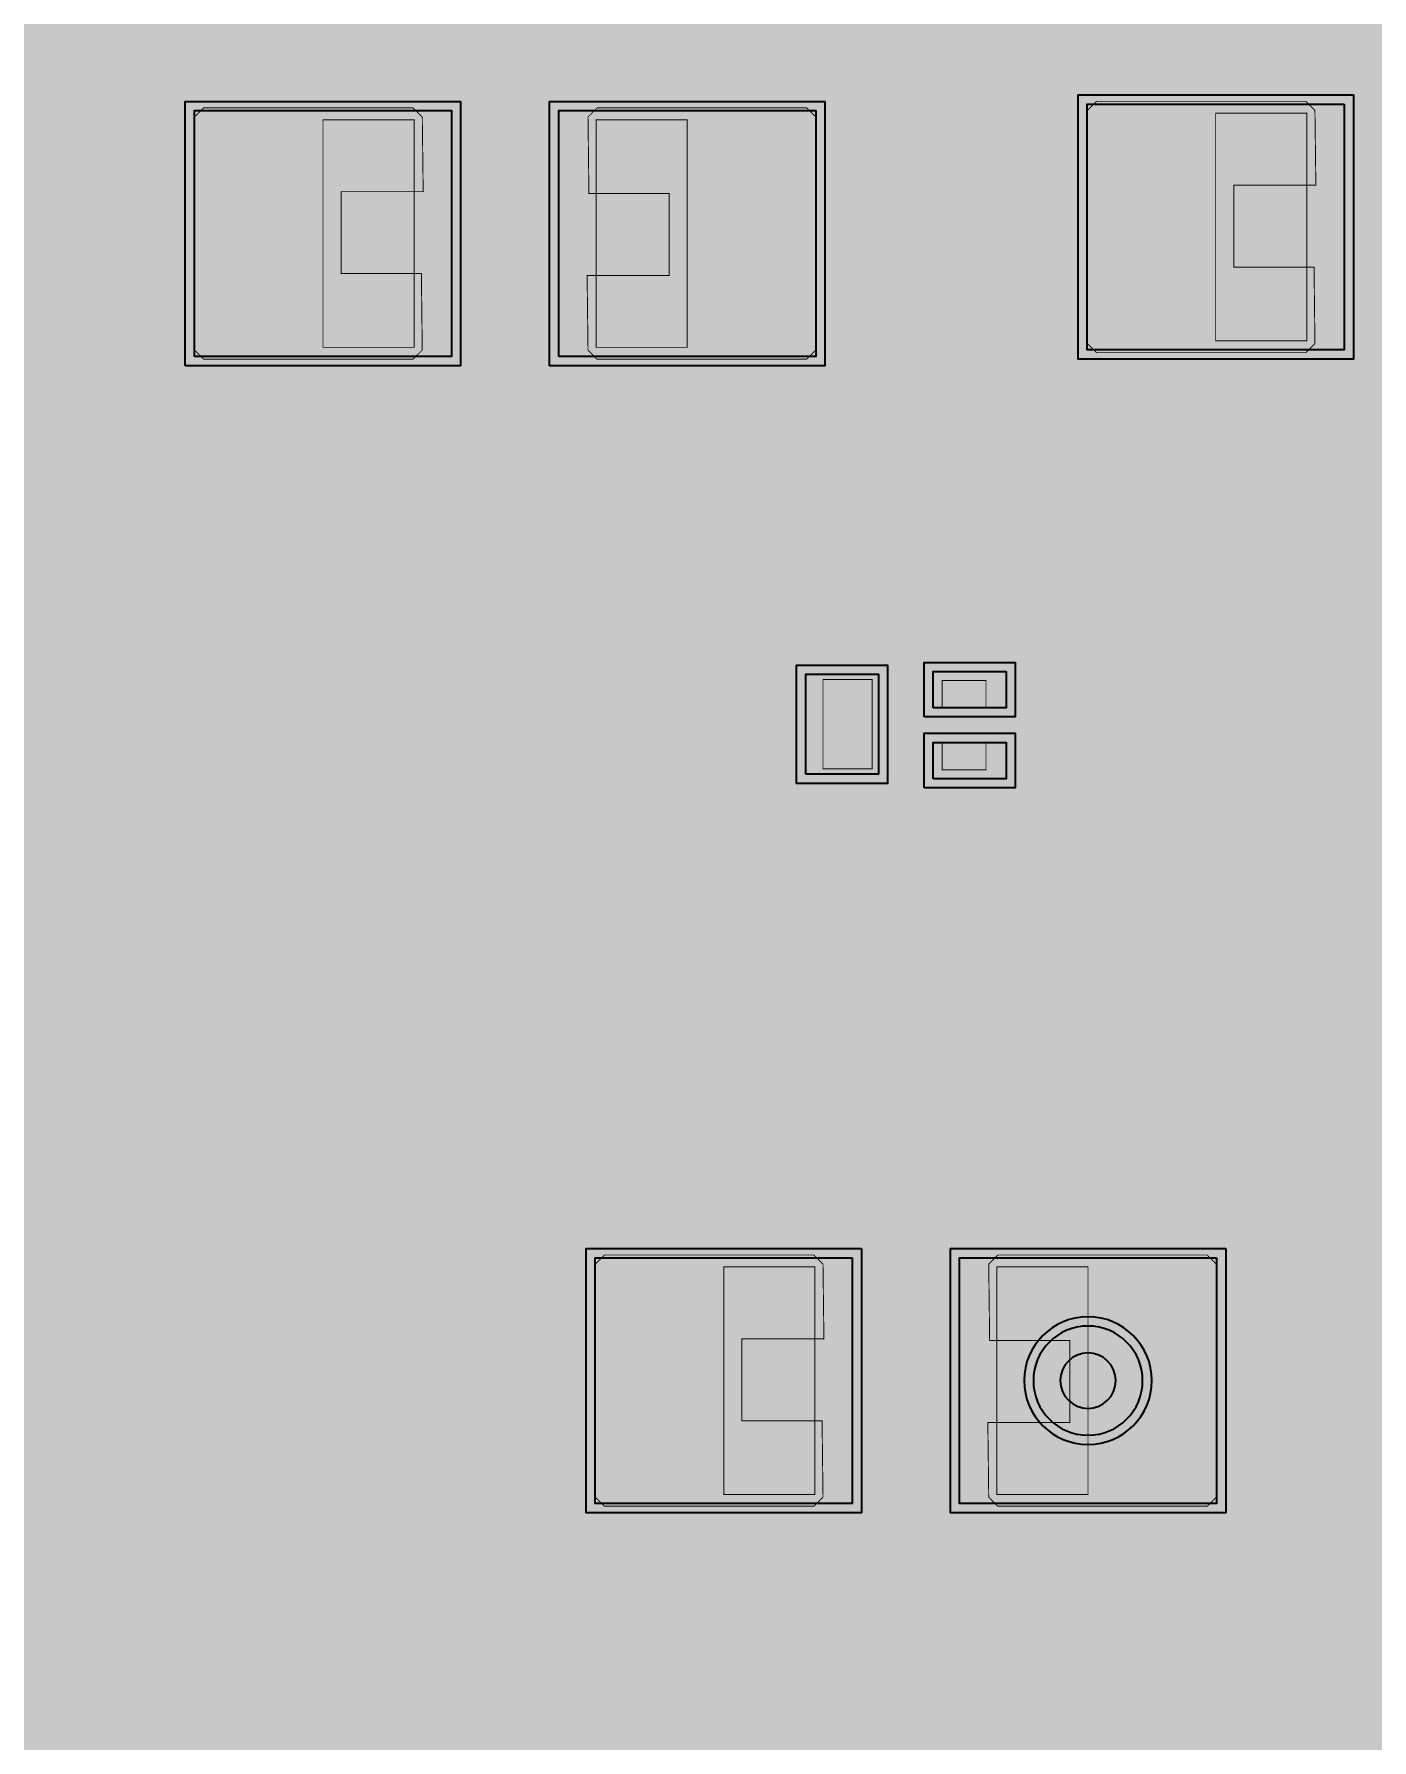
# Model space of a CAD drawing. Header units: millimetres. Extents: x -14.5 to 40, y -68.1 to 8.1.
# Drawn here: x 8.01 to 15.36, y -50.97 to -41.61 of the extents above; entities that cross this region are included whole.
import ezdxf

# ---------------------------------------------------------------- set-up
doc = ezdxf.new("R2010")
doc.units = ezdxf.units.MM
doc.header["$MEASUREMENT"] = 0
for name, color, linetype, true_color in [('Bottom-Layer', 7, 'Continuous', 0x0000ff), ('Bottom-Paste-Mask-Layer', 7, 'Continuous', 0x800000), ('Bottom-Solder-Mask-Layer', 7, 'Continuous', 0xaa00ff), ('Component-Marking-Layer', 7, 'Continuous', 0x66ffcc), ('Component-Shape-Layer', 7, 'Continuous', 0x00cccc), ('Document-Layer', 7, 'Continuous', 0xffffff), ('Hole-Layer', 7, 'Continuous', 0x222222), ('Multi-Layer', 7, 'Continuous', 0xc0c0c0), ('Pin-Soldering-Layer', 7, 'Continuous', 0xcc9999), ('Top-Layer', 7, 'Continuous', 0xff0000), ('Top-Paste-Mask-Layer', 7, 'Continuous', 0x808080), ('Top-Silkscreen-Layer', 7, 'Continuous', 0xffff00), ('Top-Solder-Mask-Layer', 7, 'Continuous', 0x800080)]:
    doc.layers.add(name, color=color, linetype=linetype, true_color=true_color)

msp = doc.modelspace()

# ---------------------------------------------------------------- hatches: boundary and pattern name
at = {"layer": 'Bottom-Layer'}
for points in [[(0.7805, -0.4554), (20.5211, -0.4554), (20.2784, -0.6748), (20.1814, -0.9872), (20.2571, -1.3054), (20.4845, -1.5406), (20.8001, -1.6271), (21.1156, -1.5406), (21.343, -1.3054), (21.4187, -0.9872), (21.3217, -0.6748), (21.079, -0.4554), (39.1196, -0.4554), (39.3816, -0.6185), (39.5447, -0.8805), (39.5447, -6.2513), (38.7464, -5.4529), (38.6973, -5.4109), (38.6423, -5.3769), (38.9458, -5.0873), (39.1275, -4.7092), (39.1641, -4.2913), (39.0508, -3.8874), (38.8022, -3.5495), (38.4503, -3.3211), (38.0405, -3.2317), (37.6254, -3.2926), (37.2586, -3.4962), (36.9873, -3.8161), (36.8464, -4.2112), (36.854, -4.6306), (37.0092, -5.0204), (37.292, -5.3302), (34.9527, -5.3302), (35.2942, -5.0531), (35.5092, -4.6694), (35.5672, -4.2335), (35.4601, -3.8069), (35.2029, -3.4502), (34.832, -3.2137), (34.4001, -3.131), (33.9681, -3.2137), (33.5973, -3.4502), (33.3401, -3.8069), (33.2329, -4.2335), (33.2909, -4.6694), (33.5059, -5.0531), (33.8475, -5.3302), (33.7125, -5.3302), (33.435, -5.1532), (33.106, -5.1421), (32.8171, -5.2998), (32.6487, -5.5825), (32.6475, -5.9117), (32.814, -6.1956), (33.1017, -6.3554), (33.4307, -6.3466), (33.2691, -6.7042), (33.2349, -7.0952), (33.3321, -7.4754), (31.3336, -9.4739), (25.6112, -9.4739), (25.455, -9.1728), (25.1643, -8.998), (24.8252, -9.001), (24.5377, -9.181), (22.1737, -9.181), (14.6234, -1.6307), (14.5668, -1.3388), (14.3816, -1.1062), (14.1098, -0.9857), (13.8131, -1.0047), (13.5588, -1.1588), (13.4047, -1.413), (13.3858, -1.7097), (13.5063, -1.9816), (13.7389, -2.1668), (14.0308, -2.2233), (18.8648, -7.0573), (18.5727, -7.1098), (18.3385, -7.2921), (18.2162, -7.5625), (18.2338, -7.8588), (18.3872, -8.1128), (18.6412, -8.2662), (18.9375, -8.2838), (19.2079, -8.1615), (19.3902, -7.9273), (19.4427, -7.6352), (21.6813, -9.8739), (20.1666, -9.8739), (20.1234, -9.8307), (20.0457, -9.4972), (19.8037, -9.2548), (19.4703, -9.1767), (19.1459, -9.2862), (18.9281, -9.5505), (18.8826, -9.8899), (15.1963, -6.2037), (15.0604, -6.1129), (14.9, -6.081), (14.3625, -6.081), (14.1161, -5.9146), (13.8206, -5.881), (13.5432, -5.988), (13.3468, -6.2113), (13.276, -6.5), (13.3468, -6.7888), (13.5432, -7.012), (13.8206, -7.119), (14.1161, -7.0855), (14.3625, -6.9191), (14.7265, -6.9191), (16.8748, -9.0674), (16.6484, -9.3081), (16.5767, -9.6307), (15.0264, -11.181), (11.4624, -11.181), (11.1858, -11.0043), (10.8578, -10.9924), (10.5691, -11.1487), (10.5691, -7.1562), (10.6223, -6.853), (10.5241, -6.5612), (10.2984, -6.3519), (10, -6.276), (9.7017, -6.3519), (9.476, -6.5612), (9.3778, -6.853), (9.431, -7.1562), (9.431, -15.4), (9.4743, -15.6178), (9.5977, -15.8024), (10.1763, -16.381), (8.0624, -16.381), (7.816, -16.2146), (7.5206, -16.1811), (7.2432, -16.2881), (7.0468, -16.5113), (6.976, -16.8), (7.0468, -17.0888), (7.2432, -17.312), (7.5206, -17.419), (7.816, -17.3855), (8.0624, -17.2191), (10.0058, -17.2191), (9.8784, -17.5455), (9.947, -17.8891), (10.19, -18.1416), (10.5307, -18.2233), (11.4037, -19.0964), (11.5397, -19.1872), (11.7, -19.2191), (13.5, -19.2191), (13.6604, -19.1872), (13.7963, -19.0964), (19.8693, -13.0233), (20.1126, -12.9868), (20.3228, -12.859), (20.4674, -12.66), (30.681, -22.8736), (30.681, -39.9157), (30.4052, -40.1198), (30.279, -40.4389), (30.3406, -40.7764), (30.5713, -41.0304), (30.9014, -41.1241), (31.2311, -41.029), (31.2311, -57.0876), (31.0647, -57.3339), (31.0312, -57.6294), (31.1381, -57.9068), (31.3614, -58.1032), (31.6501, -58.174), (31.9389, -58.1032), (32.1621, -57.9068), (32.2691, -57.6294), (32.2356, -57.3339), (32.0692, -57.0876), (32.0692, -54.6609), (33.7268, -56.3186), (33.7838, -56.6114), (33.9702, -56.8443), (34.2433, -56.9641), (33.8844, -57.3231), (33.5477, -57.226), (33.2118, -57.3256), (32.9825, -57.5906), (32.9321, -57.9374), (33.0766, -58.2566), (33.3704, -58.4476), (33.7208, -58.4502), (34.0173, -58.2636), (34.1411, -58.223), (34.2464, -58.1463), (36.2464, -56.1463), (36.3372, -56.0104), (36.3691, -55.85), (36.3691, -54.05), (36.3372, -53.8896), (36.2464, -53.7537), (33.6191, -51.1265), (33.6191, -18.7585), (33.6693, -18.7664), (33.7201, -18.7691), (34.8811, -18.7691), (34.8811, -49.0376), (34.7146, -49.284), (34.6811, -49.5794), (34.7881, -49.8568), (35.0113, -50.0533), (35.3001, -50.1241), (35.5889, -50.0533), (35.8121, -49.8568), (35.9191, -49.5794), (35.8856, -49.284), (35.7191, -49.0376), (35.7191, -18.8736), (36.9317, -17.661), (37.0006, -18.0971), (37.2262, -18.4766), (37.5765, -18.7453), (38.0015, -18.8649), (38.4405, -18.8184), (38.831, -18.6124), (38.831, -44.9557), (38.5841, -44.8091), (38.2976, -44.7896), (38.0331, -44.9016), (37.8477, -45.1208), (37.7811, -45.4001), (37.8477, -45.6794), (38.0331, -45.8987), (38.2976, -46.0106), (38.5841, -45.9912), (38.831, -45.8446), (38.831, -49.5757), (38.4807, -49.926), (38.1888, -49.9825), (37.9562, -50.1677), (37.8357, -50.4395), (37.8547, -50.7362), (38.0088, -50.9905), (38.2631, -51.1446), (38.5598, -51.1636), (38.8316, -51.0431), (39.0168, -50.8105), (39.0733, -50.5186), (39.5447, -50.0472), (39.5447, -59.3196), (39.3816, -59.5816), (39.1196, -59.7447), (0.7805, -59.7447), (0.5185, -59.5816), (0.3554, -59.3197), (0.3554, -0.8805), (0.5185, -0.6185)], [(13.181, -49.0001), (13.2639, -49.3096), (13.4905, -49.5362), (13.8, -49.6192), (14.1096, -49.5362), (14.3361, -49.3096), (14.4191, -49.0001), (14.3361, -48.6906), (14.1096, -48.464), (13.8, -48.3811), (13.4905, -48.464), (13.2639, -48.6906)], [(13.5, -49.0001, 1), (14.1, -49.0001, 1)]]:
    msp.add_hatch(color=256, dxfattribs=at).paths.add_polyline_path(points)
at = {"layer": 'Bottom-Paste-Mask-Layer'}
msp.add_hatch(color=256, dxfattribs=at).paths.add_polyline_path([(13.5, -49.0001, 1), (14.1, -49.0001, 1)])
at = {"layer": 'Bottom-Solder-Mask-Layer'}
msp.add_hatch(color=256, dxfattribs=at).paths.add_polyline_path([(13.4492, -49.0001, 1), (14.1508, -49.0001, 1)])
at = {"layer": 'Component-Marking-Layer'}
for points in [[(9.5401, -43.3252, 1), (9.66, -43.3252, 1)], [(9.5401, -43.3252, 1), (9.66, -43.3252, 1)], [(13.2399, -45.7001, 1), (13.3599, -45.7001, 1)], [(13.2399, -45.7001, 1), (13.3599, -45.7001, 1)], [(13.7401, -48.375, 1), (13.86, -48.375, 1)], [(13.7401, -48.375, 1), (13.86, -48.375, 1)]]:
    msp.add_hatch(color=256, dxfattribs=at).paths.add_polyline_path(points)
at = {"layer": 'Hole-Layer'}
msp.add_hatch(color=256, dxfattribs=at).paths.add_polyline_path([(13.6475, -49.0001, 1), (13.9525, -49.0001, 1)])
at = {"layer": 'Multi-Layer'}
msp.add_hatch(color=256, dxfattribs=at).paths.add_polyline_path([(13.5, -49.0001, 1), (14.1, -49.0001, 1)])
msp.add_hatch(color=256, dxfattribs=at).paths.add_polyline_path([(13.5, -49.0001, 1), (14.1, -49.0001, 1)])
msp.add_hatch(color=256, dxfattribs=at).paths.add_polyline_path([(13.5, -49.0001, 1), (14.1, -49.0001, 1)])
at = {"layer": 'Pin-Soldering-Layer'}
for points in [[(14.5009, -43.2893), (14.5009, -42.0393), (15.0009, -42.0393), (15.0009, -43.2893)], [(14.5009, -43.2893), (14.5009, -42.0393), (15.0009, -42.0393), (15.0009, -43.2893)], [(9.6, -43.3251), (9.6, -42.0751), (10.1, -42.0751), (10.1, -43.3251)], [(9.6, -43.3251), (9.6, -42.0751), (10.1, -42.0751), (10.1, -43.3251)], [(11.6, -42.0751), (11.6, -43.3251), (11.1, -43.3251), (11.1, -42.0751)], [(11.6, -42.0751), (11.6, -43.3251), (11.1, -43.3251), (11.1, -42.0751)], [(12.345, -45.64), (12.345, -45.15), (12.615, -45.15), (12.615, -45.64)], [(12.345, -45.64), (12.345, -45.15), (12.615, -45.15), (12.615, -45.64)], [(13, -45.1551), (13.24, -45.1551), (13.24, -45.3051), (13, -45.3051)], [(13, -45.1551), (13.24, -45.1551), (13.24, -45.3051), (13, -45.3051)], [(13, -45.4951), (13.24, -45.4951), (13.24, -45.6451), (13, -45.6451)], [(13, -45.4951), (13.24, -45.4951), (13.24, -45.6451), (13, -45.6451)], [(11.8, -49.6251), (11.8, -48.3751), (12.3, -48.3751), (12.3, -49.6251)], [(11.8, -49.6251), (11.8, -48.3751), (12.3, -48.3751), (12.3, -49.6251)], [(13.8, -48.3751), (13.8, -49.6251), (13.3, -49.6251), (13.3, -48.3751)], [(13.8, -48.3751), (13.8, -49.6251), (13.3, -49.6251), (13.3, -48.3751)]]:
    msp.add_hatch(color=256, dxfattribs=at).paths.add_polyline_path(points)
at = {"layer": 'Top-Layer'}
for points in [[(0.7805, -0.4554), (14.1811, -0.4554), (14.1811, -1.0028), (13.8335, -0.9986), (13.5377, -1.181), (12.9979, -1.181), (12.9979, -1.0056), (12.9045, -0.78), (12.6789, -0.6866), (11.3019, -0.6866), (11.0763, -0.78), (10.9828, -1.0056), (10.9828, -2.1381), (11.0763, -2.3637), (11.3019, -2.4572), (12.6789, -2.4572), (12.9045, -2.3637), (12.9979, -2.1381), (12.9979, -2.0191), (13.5377, -2.0191), (13.73, -2.1626), (13.9624, -2.2229), (14.2003, -2.1911), (14.1859, -2.2448), (14.1811, -2.3001), (14.1811, -2.7001), (14.1837, -2.7409), (14.1915, -2.7809), (12.9054, -2.7809), (12.8016, -2.7111), (12.6789, -2.6866), (11.3019, -2.6866), (11.0763, -2.78), (10.9828, -3.0056), (10.9828, -3.7747), (10.729, -4.0285), (10.4338, -4.0285), (9.6197, -3.2144), (9.6197, -2.8501), (9.5618, -2.6668), (9.4091, -2.5501), (9.5618, -2.4333), (9.6197, -2.25), (9.6197, -1.45), (9.5262, -1.2244), (9.3006, -1.131), (8.4006, -1.131), (8.175, -1.2244), (8.0816, -1.45), (8.0816, -2.25), (8.1395, -2.4333), (8.2921, -2.5501), (8.2001, -2.6019), (8.1301, -2.681), (6.3092, -2.681), (6.2361, -2.5868), (6.1335, -2.526), (6.2862, -2.4092), (6.3441, -2.226), (6.3441, -1.426), (6.2506, -1.2004), (6.025, -1.1069), (5.125, -1.1069), (4.8994, -1.2004), (4.806, -1.426), (4.806, -2.226), (4.8639, -2.4092), (5.0165, -2.526), (4.8639, -2.6428), (4.806, -2.826), (4.806, -3.626), (4.868, -3.8151), (5.03, -3.9306), (5.03, -4.9525), (4.8817, -4.9525), (4.6561, -5.0459), (4.5627, -5.2715), (4.5627, -6.6485), (4.6561, -6.8741), (4.8817, -6.9676), (6.0143, -6.9676), (6.2399, -6.8741), (6.3333, -6.6485), (6.3333, -5.2715), (6.2889, -5.1092), (6.1681, -4.992), (6.1681, -3.9112), (6.2288, -3.8715), (6.279, -3.8191), (8.1301, -3.8191), (8.246, -3.9291), (8.4006, -3.9691), (8.7649, -3.9691), (9.748, -4.9522), (9.65, -5.0657), (9.6147, -5.2115), (9.6147, -5.9806), (9.5977, -5.9976), (9.4743, -6.1823), (9.431, -6.4), (9.431, -6.6438), (9.376, -6.9), (9.431, -7.1562), (9.431, -7.2105), (9.3562, -7.2105), (9.1306, -7.304), (9.0372, -7.5296), (9.0372, -8.3646), (7.8671, -7.1944), (7.8671, -6.9676), (8.0143, -6.9676), (8.2399, -6.8741), (8.3333, -6.6485), (8.3333, -5.2715), (8.2399, -5.0459), (8.0143, -4.9525), (6.8817, -4.9525), (6.6561, -5.0459), (6.5627, -5.2715), (6.5627, -6.6485), (6.6561, -6.8741), (6.8817, -6.9676), (7.029, -6.9676), (7.029, -7.368), (7.0609, -7.5284), (7.1517, -7.6643), (8.9437, -9.4563), (8.9972, -9.5015), (9.0574, -9.5372), (8.9251, -9.6549), (8.876, -9.825), (8.876, -11.175), (8.876, -11.178), (8.876, -11.181), (8, -11.181), (7.8396, -11.2129), (7.7037, -11.3037), (2.2927, -16.7147), (1.3115, -16.7147), (1.0859, -16.8082), (0.9925, -17.0338), (0.9925, -18.1663), (1.0859, -18.3919), (1.3115, -18.4854), (2.6885, -18.4854), (2.9141, -18.3919), (3.0076, -18.1663), (3.0076, -17.1851), (8.1736, -12.0191), (10.5376, -12.0191), (10.7998, -12.1911), (11.1126, -12.2138), (11.3969, -12.0816), (11.581, -11.8277), (11.581, -13), (11.6129, -13.1604), (11.7038, -13.2963), (12.5038, -14.0963), (12.6397, -14.1872), (12.8001, -14.2191), (13.2265, -14.2191), (13.4404, -14.433), (13.0783, -14.433), (12.8527, -14.5264), (12.7593, -14.752), (12.7593, -15.1723), (11.1146, -16.817), (11.0026, -16.984), (10.9625, -17.1811), (10.754, -17.03), (10.5023, -16.976), (10.3927, -16.7886), (10.1885, -16.7147), (8.8115, -16.7147), (8.5859, -16.8082), (8.4925, -17.0338), (8.4925, -18.1663), (8.5859, -18.3919), (8.8115, -18.4854), (10.1885, -18.4854), (10.3927, -18.4115), (10.5023, -18.2241), (10.754, -18.1701), (10.9625, -18.019), (10.9625, -27.8622), (10.9314, -27.8576), (10.9, -27.856), (10.2, -27.856), (9.9744, -27.9495), (9.8809, -28.1751), (9.8809, -29.2737), (7.7763, -31.3784), (7.2146, -31.3784), (6.989, -31.4718), (6.8956, -31.6974), (6.8956, -32.5039), (6.989, -32.7295), (7.2146, -32.8229), (8.0786, -32.8229), (8.3042, -32.7295), (8.3977, -32.5039), (8.3977, -31.9422), (10.5958, -29.7441), (10.9, -29.7441), (10.9314, -29.7426), (10.9625, -29.7379), (10.9625, -30.2851), (10.1146, -31.1331), (10.002, -31.3015), (9.9625, -31.5001), (9.9625, -36.5123), (9.6817, -36.4293), (9.3939, -36.4835), (7.9046, -36.4835), (7.8015, -36.4151), (7.6801, -36.3911), (5.5915, -36.3911), (5.5915, -36.2552), (7.517, -34.3297), (8.0786, -34.3297), (8.3042, -34.2362), (8.3977, -34.0106), (8.3977, -33.2041), (8.3042, -32.9785), (8.0786, -32.8851), (7.2146, -32.8851), (6.989, -32.9785), (6.8956, -33.2041), (6.8956, -33.7658), (4.97, -35.6914), (4.97, -34.3297), (4.9829, -34.3297), (5.2085, -34.2362), (5.302, -34.0106), (5.302, -33.2041), (5.2085, -32.9785), (4.9829, -32.8851), (4.1189, -32.8851), (3.8933, -32.9785), (3.7999, -33.2041), (3.7999, -34.0106), (3.8933, -34.2362), (4.1189, -34.3297), (4.1319, -34.3297), (4.1319, -36.648), (3.544, -37.2359), (3.544, -36.7101), (3.4505, -36.4845), (3.2249, -36.3911), (2.5915, -36.3911), (2.5915, -34.0681), (2.5596, -33.9077), (2.4687, -33.7718), (2.4628, -33.7658), (2.4628, -33.2041), (2.3693, -32.9785), (2.1437, -32.8851), (1.2797, -32.8851), (1.0541, -32.9785), (0.9607, -33.2041), (0.9607, -34.0106), (1.0541, -34.2362), (1.2797, -34.3297), (1.7534, -34.3297), (1.7534, -36.3911), (1.1199, -36.3911), (0.8943, -36.4845), (0.8009, -36.7101), (0.8009, -37.6902), (0.869, -37.8872), (1.0444, -38.0001), (0.869, -38.113), (0.8009, -38.3101), (0.8009, -39.2901), (0.869, -39.4872), (1.0444, -39.6001), (0.869, -39.713), (0.8009, -39.91), (0.8009, -40.8901), (0.8943, -41.1156), (1.1199, -41.2091), (3.2249, -41.2091), (3.4505, -41.1156), (3.544, -40.8901), (3.544, -40.0211), (5.2561, -38.309), (5.256, -38.3116), (5.2561, -39.2901), (5.3242, -39.4872), (5.4996, -39.6001), (5.3242, -39.713), (5.2561, -39.91), (5.2561, -40.8901), (5.3495, -41.1156), (5.5751, -41.2091), (7.6801, -41.2091), (7.9057, -41.1156), (7.9991, -40.8901), (7.9991, -39.91), (7.931, -39.713), (7.7556, -39.6001), (7.931, -39.4872), (7.9991, -39.2901), (7.9991, -38.3101), (7.931, -38.113), (7.7556, -38.0001), (7.931, -37.8872), (7.9991, -37.6902), (7.9991, -37.6216), (9.3939, -37.6216), (9.6817, -37.6758), (9.9625, -37.5927), (9.9625, -39.2851), (8.1146, -41.1331), (8.002, -41.3015), (7.9625, -41.5001), (7.9625, -43.5001), (8.002, -43.6988), (8.1146, -43.8671), (11.1146, -46.8671), (11.2829, -46.9797), (11.4816, -47.0192), (11.781, -47.0192), (11.781, -48.0061), (11.095, -48.0061), (10.8694, -48.0995), (10.776, -48.3251), (10.776, -49.6751), (10.8694, -49.9007), (11.095, -49.9942), (11.236, -49.9942), (11.236, -50.7665), (9.9012, -52.1013), (9.7931, -52.2527), (9.7402, -52.4311), (4.7, -52.4311), (4.4823, -52.4744), (4.2977, -52.5978), (3.379, -53.5164), (2.9726, -53.4884), (2.5832, -53.6076), (2.2622, -53.8583), (2.0522, -54.2073), (1.981, -54.6083), (2.058, -55.0083), (2.2731, -55.3542), (2.5978, -55.6001), (2.261, -55.8597), (2.0453, -56.2262), (1.9819, -56.6466), (2.08, -57.0604), (2.3253, -57.4077), (2.6825, -57.6384), (3.1, -57.7192), (3.5175, -57.6384), (3.8747, -57.4077), (4.12, -57.0604), (4.2181, -56.6466), (4.1547, -56.2262), (3.9391, -55.8597), (3.6023, -55.6001), (3.9065, -55.3759), (4.1187, -55.0633), (4.2148, -54.6978), (4.1837, -54.3212), (4.9357, -53.5692), (10.0714, -53.5692), (10.4012, -53.899), (10.5842, -54.0212), (10.8, -54.0642), (12.3, -54.0642), (12.5159, -54.0212), (12.6989, -53.899), (13.0562, -53.5417), (13.0562, -53.9451), (13.0817, -54.0701), (13.1541, -54.1751), (13.0817, -54.2801), (13.0562, -54.4051), (13.0562, -54.8951), (13.1496, -55.1207), (13.3752, -55.2141), (13.5347, -55.2141), (13.5347, -55.6029), (13.5666, -55.7633), (13.6574, -55.8992), (15.832, -58.0738), (15.832, -58.6003), (15.9255, -58.8259), (16.151, -58.9193), (16.951, -58.9193), (17.1766, -58.8259), (17.2701, -58.6003), (17.2701, -57.8003), (17.1766, -57.5747), (16.951, -57.4812), (16.4246, -57.4812), (14.3727, -55.4294), (14.3727, -55.2141), (14.5322, -55.2141), (14.7578, -55.1207), (14.8512, -54.8951), (14.8512, -54.4051), (14.8257, -54.2801), (14.7533, -54.1751), (14.8257, -54.0701), (14.8512, -53.9451), (14.8512, -53.4551), (14.8257, -53.3302), (14.7533, -53.2252), (14.8257, -53.1202), (14.8512, -52.9952), (14.8512, -52.5642), (15.7676, -52.5642), (15.898, -52.6946), (15.6959, -52.7991), (15.6147, -53.0116), (15.6147, -54.3886), (15.7082, -54.6142), (15.9338, -54.7077), (17.0663, -54.7077), (17.2919, -54.6142), (17.3854, -54.3886), (17.3854, -53.0116), (17.2929, -52.787), (17.0691, -52.6926), (17.0691, -51.2358), (18.3107, -49.9942), (19.205, -49.9942), (19.4306, -49.9007), (19.5241, -49.6751), (19.5241, -48.3251), (19.4834, -48.1691), (19.3716, -48.053), (19.3716, -45.4373), (19.5435, -45.2654), (19.6159, -45.2654), (19.6441, -45.2642), (19.6721, -45.2605), (20.2147, -45.2605), (20.2147, -45.3886), (20.3082, -45.6142), (20.5338, -45.7077), (21.6663, -45.7077), (21.8919, -45.6142), (21.9854, -45.3886), (21.9854, -44.5195), (22.2147, -44.2902), (22.2147, -45.3886), (22.3082, -45.6142), (22.5338, -45.7077), (23.6663, -45.7077), (23.8919, -45.6142), (23.9854, -45.3886), (23.9854, -44.0116), (23.8919, -43.786), (23.6663, -43.6926), (22.8123, -43.6926), (22.8358, -43.6691), (24.7644, -43.6691), (25.0311, -43.9357), (25.0311, -44.5002), (25.0437, -44.6194), (25.081, -44.7333), (25.081, -45.1501), (25.121, -45.3048), (25.231, -45.4207), (25.231, -46.8811), (24.9501, -46.8811), (24.7245, -46.9745), (24.631, -47.2001), (24.631, -48.2001), (24.7245, -48.4257), (24.9501, -48.5192), (26.4501, -48.5192), (26.6757, -48.4257), (26.7691, -48.2001), (26.7691, -47.2692), (27.5925, -47.2692), (27.5925, -48.3664), (27.686, -48.592), (27.9116, -48.6854), (29.2886, -48.6854), (29.5142, -48.592), (29.6076, -48.3664), (29.6076, -47.3124), (31.731, -49.4358), (31.731, -55.2001), (31.7726, -55.4137), (31.8913, -55.596), (31.3841, -55.596), (31.1728, -55.676), (31.0675, -55.8758), (29.7005, -54.5088), (29.9613, -54.317), (30.1338, -54.0431), (30.1941, -53.725), (30.1941, -52.825), (30.109, -52.45), (29.8704, -52.1484), (29.525, -51.9793), (29.1404, -51.9758), (28.792, -52.1386), (28.6874, -51.937), (28.4751, -51.8561), (27.9693, -51.8561), (27.9693, -51.3799), (28.2753, -51.4196), (28.563, -51.3078), (28.7618, -51.0719), (28.8234, -50.7695), (28.8964, -50.6964), (28.9017, -50.691), (28.907, -50.6854), (29.2886, -50.6854), (29.5142, -50.592), (29.6076, -50.3664), (29.6076, -49.2339), (29.5142, -49.0083), (29.2886, -48.9148), (27.9116, -48.9148), (27.686, -49.0083), (27.5925, -49.2339), (27.5925, -50.3664), (27.604, -50.4512), (27.6376, -50.5299), (27.6365, -50.5322), (26.7691, -49.6644), (26.7691, -49.4001), (26.6757, -49.1745), (26.4501, -49.0811), (24.9501, -49.0811), (24.7504, -49.1513), (24.6386, -49.3311), (24.4251, -49.3311), (24.2074, -49.3744), (24.0228, -49.4978), (22.1978, -51.3227), (22.0744, -51.5073), (22.0311, -51.7251), (22.0311, -51.8561), (21.525, -51.8561), (21.3127, -51.937), (21.2081, -52.1386), (20.8552, -51.9749), (20.4662, -51.9814), (20.1191, -52.1571), (20.1191, -51.8737), (21.4074, -50.5854), (22.3886, -50.5854), (22.6142, -50.492), (22.7076, -50.2664), (22.7076, -49.1339), (22.6142, -48.9083), (22.3886, -48.8148), (21.0115, -48.8148), (20.786, -48.9083), (20.6925, -49.1339), (20.6925, -50.1151), (19.4037, -51.4038), (19.3129, -51.5398), (19.281, -51.7001), (19.281, -52.7756), (19.1814, -52.7141), (19.0663, -52.6926), (17.9338, -52.6926), (17.7082, -52.786), (17.6147, -53.0116), (17.6147, -54.3886), (17.7082, -54.6142), (17.9338, -54.7077), (18.081, -54.7077), (18.081, -57.481), (17.649, -57.481), (17.4234, -57.5744), (17.33, -57.8), (17.33, -58.6), (17.4234, -58.8256), (17.649, -58.9191), (18.449, -58.9191), (18.6746, -58.8256), (18.7681, -58.6), (18.7681, -58.0736), (18.7964, -58.0453), (18.8872, -57.9094), (18.9191, -57.749), (18.9191, -54.7077), (19.0663, -54.7077), (19.2919, -54.6142), (19.3854, -54.3886), (19.3854, -54.1768), (19.3944, -54.1868), (19.4037, -54.1964), (20.2037, -54.9964), (20.3397, -55.0873), (20.5001, -55.1192), (22.5001, -55.1192), (22.6604, -55.0873), (22.7964, -54.9964), (24.0466, -53.7462), (24.0545, -53.7381), (24.0622, -53.7298), (24.3538, -54.0214), (24.4898, -54.1123), (24.6501, -54.1441), (24.8501, -54.1441), (25.0105, -54.1123), (25.1464, -54.0214), (25.2501, -53.9177), (26.6798, -55.3474), (26.8157, -55.4382), (26.9761, -55.4701), (28.4025, -55.4701), (29.1974, -56.265), (28.8867, -56.3674), (28.6315, -56.5721), (28.4642, -56.8532), (28.406, -57.1752), (28.406, -57.7752), (28.5039, -58.188), (28.7768, -58.5128), (29.1665, -58.6804), (29.59, -58.6552), (29.957, -58.4424), (29.957, -58.651), (29.9889, -58.8114), (30.0798, -58.9474), (30.8771, -59.7447), (0.7805, -59.7447), (0.5185, -59.5816), (0.3554, -59.3197), (0.3554, -0.8805), (0.5185, -0.6185)], [(12.9691, -18.0562), (13.0234, -17.7714), (12.9432, -17.4928), (12.7457, -17.2805), (12.4737, -17.1803), (12.1857, -17.2139), (13.4646, -15.9351), (13.8034, -15.9351), (13.8443, -16.0215), (13.9038, -16.0963), (15.381, -17.5736), (15.381, -26.256), (14.2251, -26.256), (13.9995, -26.3495), (13.9061, -26.5751), (13.9061, -28.4351), (13.9995, -28.6607), (14.2251, -28.7541), (15.381, -28.7541), (15.381, -28.8), (15.4129, -28.9604), (15.5038, -29.0963), (18.9038, -32.4963), (19.0397, -32.5872), (19.2001, -32.6191), (19.5377, -32.6191), (19.5588, -32.6413), (19.581, -32.6625), (19.581, -32.983), (19.5184, -32.983), (19.2929, -33.0765), (19.1994, -33.3021), (19.1994, -34.1661), (19.2929, -34.3917), (19.5184, -34.4851), (20.3249, -34.4851), (20.5505, -34.3917), (20.644, -34.1661), (20.644, -33.3021), (20.5817, -33.1127), (20.4191, -32.9973), (20.4191, -32.6625), (20.5822, -32.4249), (20.6212, -32.1394), (20.5277, -31.8669), (20.655, -31.7983), (20.7389, -31.6805), (20.8563, -31.8241), (21.0338, -31.8781), (21.3198, -31.8781), (21.3198, -32.983), (21.0252, -32.983), (20.7996, -33.0765), (20.7061, -33.3021), (20.7061, -34.1661), (20.7996, -34.3917), (21.0252, -34.4851), (21.8317, -34.4851), (22.0573, -34.3917), (22.1507, -34.1661), (22.1507, -33.501), (22.1561, -33.4625), (22.1579, -33.4236), (22.1579, -31.8781), (22.4439, -31.8781), (22.6695, -31.7846), (22.7629, -31.559), (22.7629, -30.7555), (28.181, -36.1737), (28.181, -37.9377), (28.0185, -38.1738), (27.9787, -38.4576), (28.0699, -38.7293), (28.273, -38.9316), (24.7508, -42.531), (22.6001, -42.531), (22.3823, -42.5743), (22.1977, -42.6977), (21.2028, -43.6926), (20.5338, -43.6926), (20.3082, -43.786), (20.2147, -44.0116), (20.2147, -44.1398), (19.3163, -44.1398), (19.279, -44.141), (19.2418, -44.1448), (19.0063, -44.1448), (18.7807, -44.2382), (18.6873, -44.4638), (18.6873, -44.5367), (18.5126, -44.7114), (18.5126, -44.4538), (18.4191, -44.2282), (18.1935, -44.1347), (18.121, -44.1347), (17.4833, -43.497), (17.5144, -43.4209), (17.525, -43.3393), (17.525, -41.9893), (17.4315, -41.7637), (17.2059, -41.6703), (15.7959, -41.6703), (15.6736, -41.6947), (15.57, -41.7641), (15.57, -39.0633), (15.6183, -38.9721), (15.635, -38.8702), (15.635, -37.8252), (15.5416, -37.5996), (15.316, -37.5061), (14.784, -37.5061), (14.6725, -37.5263), (14.575, -37.5841), (14.4776, -37.5263), (14.366, -37.5061), (13.834, -37.5061), (13.7225, -37.5263), (13.6251, -37.5841), (13.5276, -37.5263), (13.4161, -37.5061), (12.8841, -37.5061), (12.6585, -37.5996), (12.565, -37.8252), (12.565, -38.8702), (12.5877, -38.9883), (12.6525, -39.0897), (12.6957, -39.1561), (12.7477, -39.2159), (13.5985, -40.0667), (13.7831, -40.1901), (14.0009, -40.2334), (14.4319, -40.2334), (14.4319, -41.6703), (13.7959, -41.6703), (13.5703, -41.7637), (13.4769, -41.9893), (13.4769, -43.3393), (13.5703, -43.5649), (13.7959, -43.6584), (13.8921, -43.6584), (13.6276, -43.9229), (12.6241, -42.9194), (12.6241, -42.0251), (12.5306, -41.7995), (12.305, -41.7061), (10.895, -41.7061), (10.7175, -41.76), (10.6, -41.9036), (10.4825, -41.76), (10.305, -41.7061), (9.0097, -41.7061), (10.8486, -39.8671), (10.9611, -39.6988), (11.0006, -39.5001), (11.0006, -37.6584), (11.2065, -37.674), (11.4062, -37.6216), (12.1501, -37.6216), (12.3678, -37.5782), (12.5524, -37.4549), (13.1133, -36.8941), (13.4161, -36.8941), (13.6417, -36.8006), (13.7351, -36.575), (13.7351, -35.53), (13.6417, -35.3044), (13.4161, -35.211), (13.1659, -35.211), (13.1475, -35.1909), (13.1282, -35.1716), (13.0637, -35.1106), (12.996, -32.5941), (13.105, -32.5941), (13.2825, -32.5402), (13.4, -32.3966), (13.5175, -32.5402), (13.695, -32.5941), (15.105, -32.5941), (15.3306, -32.5007), (15.4241, -32.2751), (15.4241, -30.9251), (15.3306, -30.6995), (15.105, -30.606), (13.695, -30.606), (13.5175, -30.66), (13.4, -30.8036), (13.2825, -30.66), (13.105, -30.606), (12.9691, -30.606)], [(8.895, -43.3751), (8.895, -42.0251), (10.305, -42.0251), (10.305, -43.3751)], [(10.895, -43.3751), (10.895, -42.0251), (12.305, -42.0251), (12.305, -43.3751)], [(15.2059, -41.9893), (15.2059, -43.3393), (13.7959, -43.3393), (13.7959, -41.9893)], [(9.4096, -43.6942), (10.305, -43.6942), (10.4825, -43.6402), (10.6, -43.4966), (10.7175, -43.6402), (10.895, -43.6942), (11.7893, -43.6942), (12.8299, -44.7347), (12.8019, -44.7801), (12.7784, -44.8279), (12.7156, -44.8078), (12.65, -44.801), (12.25, -44.801), (12.0244, -44.8944), (11.931, -45.12), (11.931, -45.1801), (11.82, -45.3477), (11.781, -45.545), (11.781, -45.9811), (11.6966, -45.9811)], [(12.25, -45.67), (12.25, -45.12), (12.65, -45.12), (12.65, -45.67)], [(12.95, -45.3052), (12.95, -45.1052), (13.35, -45.1052), (13.35, -45.3052)], [(12.95, -45.695), (12.95, -45.495), (13.35, -45.495), (13.35, -45.695)], [(12.1989, -51.399), (12.3211, -51.216), (12.3641, -51.0001), (12.3641, -49.9942), (12.505, -49.9942), (12.6825, -49.9402), (12.8, -49.7966), (12.9175, -49.9402), (13.095, -49.9942), (14.505, -49.9942), (14.7306, -49.9007), (14.8241, -49.6751), (14.8241, -48.3251), (14.7306, -48.0995), (14.505, -48.0061), (13.095, -48.0061), (12.9358, -48.0486), (12.8191, -48.165), (12.8191, -45.986), (12.865, -46.0025), (12.9129, -46.0119), (13.0272, -46.0599), (13.15, -46.0763), (18.0884, -46.0763), (18.2509, -46.2387), (18.2509, -48.0061), (17.795, -48.0061), (17.6175, -48.06), (17.5, -48.2036), (17.3826, -48.06), (17.205, -48.0061), (15.795, -48.0061), (15.5694, -48.0995), (15.476, -48.3251), (15.476, -49.6751), (15.5694, -49.9007), (15.795, -49.9942), (16.7013, -49.9942), (16.0977, -50.5978), (15.9743, -50.7824), (15.931, -51.0001), (15.931, -51.2761), (15.771, -51.4361), (12.3964, -51.4361), (12.1806, -51.479), (11.9976, -51.6013), (11.4127, -52.1861), (11.4102, -52.1861)], [(12.505, -48.3251), (12.505, -49.6751), (11.095, -49.6751), (11.095, -48.3251)], [(14.505, -48.3251), (14.505, -49.6751), (13.095, -49.6751), (13.095, -48.3251)], [(13.5, -49.0001, 1), (14.1, -49.0001, 1)]]:
    msp.add_hatch(color=256, dxfattribs=at).paths.add_polyline_path(points)
at = {"layer": 'Top-Paste-Mask-Layer'}
for points in [[(8.895, -43.3401), (8.895, -42.0601), (8.9451, -42.0101), (10.0951, -42.0101), (10.1451, -42.0601), (10.1501, -42.4702), (9.7001, -42.4702), (9.7001, -42.9201), (10.1401, -42.9201), (10.1451, -43.3401), (10.0951, -43.3901), (8.9451, -43.3901)], [(8.895, -43.3401), (8.895, -42.0601), (8.9451, -42.0101), (10.0951, -42.0101), (10.1451, -42.0601), (10.1501, -42.4702), (9.7001, -42.4702), (9.7001, -42.9201), (10.1401, -42.9201), (10.1451, -43.3401), (10.0951, -43.3901), (8.9451, -43.3901)], [(12.305, -42.0601), (12.305, -43.3401), (12.255, -43.3901), (11.105, -43.3901), (11.055, -43.3401), (11.05, -42.9301), (11.5, -42.9301), (11.5, -42.4801), (11.06, -42.4801), (11.055, -42.0601), (11.105, -42.0101), (12.255, -42.0101)], [(12.305, -42.0601), (12.305, -43.3401), (12.255, -43.3901), (11.105, -43.3901), (11.055, -43.3401), (11.05, -42.9301), (11.5, -42.9301), (11.5, -42.4801), (11.06, -42.4801), (11.055, -42.0601), (11.105, -42.0101), (12.255, -42.0101)], [(13.7959, -43.3043), (13.7959, -42.0244), (13.8459, -41.9743), (14.996, -41.9743), (15.0459, -42.0244), (15.051, -42.4344), (14.601, -42.4344), (14.601, -42.8844), (15.041, -42.8844), (15.0459, -43.3043), (14.996, -43.3544), (13.8459, -43.3544)], [(13.7959, -43.3043), (13.7959, -42.0244), (13.8459, -41.9743), (14.996, -41.9743), (15.0459, -42.0244), (15.051, -42.4344), (14.601, -42.4344), (14.601, -42.8844), (15.041, -42.8844), (15.0459, -43.3043), (14.996, -43.3544), (13.8459, -43.3544)], [(12.25, -45.67), (12.25, -45.12), (12.65, -45.12), (12.65, -45.67)], [(12.95, -45.3052), (12.95, -45.1052), (13.35, -45.1052), (13.35, -45.3052)], [(12.95, -45.695), (12.95, -45.495), (13.35, -45.495), (13.35, -45.695)], [(11.0951, -49.6401), (11.0951, -48.3601), (11.1451, -48.3101), (12.2951, -48.3101), (12.3451, -48.3601), (12.3501, -48.7702), (11.9001, -48.7702), (11.9001, -49.2202), (12.3401, -49.2202), (12.3451, -49.6401), (12.2951, -49.6901), (11.1451, -49.6901)], [(11.0951, -49.6401), (11.0951, -48.3601), (11.1451, -48.3101), (12.2951, -48.3101), (12.3451, -48.3601), (12.3501, -48.7702), (11.9001, -48.7702), (11.9001, -49.2202), (12.3401, -49.2202), (12.3451, -49.6401), (12.2951, -49.6901), (11.1451, -49.6901)], [(14.505, -48.3601), (14.505, -49.6401), (14.455, -49.6901), (13.305, -49.6901), (13.255, -49.6401), (13.25, -49.2301), (13.7, -49.2301), (13.7, -48.7801), (13.26, -48.7801), (13.255, -48.3601), (13.305, -48.3101), (14.455, -48.3101)], [(14.505, -48.3601), (14.505, -49.6401), (14.455, -49.6901), (13.305, -49.6901), (13.255, -49.6401), (13.25, -49.2301), (13.7, -49.2301), (13.7, -48.7801), (13.26, -48.7801), (13.255, -48.3601), (13.305, -48.3101), (14.455, -48.3101)], [(13.5, -49.0001, 1), (14.1, -49.0001, 1)]]:
    msp.add_hatch(color=256, dxfattribs=at).paths.add_polyline_path(points)
at = {"layer": 'Top-Solder-Mask-Layer'}
for points in [[(15.2567, -41.9385), (15.2567, -43.3901), (13.7451, -43.3901), (13.7451, -41.9385)], [(8.8442, -43.4259), (8.8442, -41.9743), (10.3558, -41.9743), (10.3558, -43.4259)], [(10.8442, -43.4259), (10.8442, -41.9743), (12.3558, -41.9743), (12.3558, -43.4259)], [(12.9, -45.3552), (12.9, -45.0552), (13.4001, -45.0552), (13.4001, -45.3552)], [(12.2, -45.7201), (12.2, -45.07), (12.7, -45.07), (12.7, -45.7201)], [(12.9, -45.745), (12.9, -45.445), (13.4001, -45.445), (13.4001, -45.745)], [(12.5558, -48.2743), (12.5558, -49.7259), (11.0442, -49.7259), (11.0442, -48.2743)], [(14.5558, -48.2743), (14.5558, -49.7259), (13.0442, -49.7259), (13.0442, -48.2743)], [(13.4492, -49.0001, 1), (14.1508, -49.0001, 1)]]:
    msp.add_hatch(color=256, dxfattribs=at).paths.add_polyline_path(points)

# ---------------------------------------------------------------- linework, layer by layer
at = {"layer": 'Bottom-Layer', "const_width": 0.0508}
msp.add_lwpolyline([(13.181, -49.0001), (13.2639, -49.3096), (13.4905, -49.5362), (13.8, -49.6192), (14.1096, -49.5362), (14.3361, -49.3096), (14.4191, -49.0001), (14.3361, -48.6906), (14.1096, -48.464), (13.8, -48.3811), (13.4905, -48.464), (13.2639, -48.6906)], close=True, dxfattribs=at)
for points in [[(13.8, -48.7027), (13.8, -48.4436)], [(13.5026, -49.0001), (13.2435, -49.0001)], [(14.0975, -49.0001), (14.3566, -49.0001)], [(13.8, -49.2976), (13.8, -49.5567)]]:
    msp.add_lwpolyline(points, dxfattribs=at)
at = {"layer": 'Bottom-Layer'}
msp.add_lwpolyline([(13.5, -49.0001, 1), (14.1, -49.0001, 1)], format="xyb", close=True, dxfattribs=at)
at = {"layer": 'Bottom-Paste-Mask-Layer'}
msp.add_lwpolyline([(13.5, -49.0001, 1), (14.1, -49.0001, 1)], format="xyb", close=True, dxfattribs=at)
at = {"layer": 'Bottom-Solder-Mask-Layer'}
msp.add_lwpolyline([(13.4492, -49.0001, 1), (14.1508, -49.0001, 1)], format="xyb", close=True, dxfattribs=at)
at = {"layer": 'Component-Marking-Layer', "const_width": 0.129}
for points in [[(9.5401, -43.3252, 1), (9.66, -43.3252, 1)], [(9.5401, -43.3252, 1), (9.66, -43.3252, 1)], [(13.2399, -45.7001, 1), (13.3599, -45.7001, 1)], [(13.2399, -45.7001, 1), (13.3599, -45.7001, 1)], [(13.7401, -48.375, 1), (13.86, -48.375, 1)], [(13.7401, -48.375, 1), (13.86, -48.375, 1)]]:
    msp.add_lwpolyline(points, format="xyb", close=True, dxfattribs=at)
at = {"layer": 'Component-Shape-Layer', "const_width": 0.0508}
for points in [[(9.6, -43.3251), (9.6, -42.0751), (11.6, -42.0751), (11.6, -43.3251)], [(9.6, -43.3251), (9.6, -42.0751), (11.6, -42.0751), (11.6, -43.3251)], [(16.5009, -42.0393), (16.5009, -43.2893), (14.5009, -43.2893), (14.5009, -42.0393)], [(16.5009, -42.0393), (16.5009, -43.2893), (14.5009, -43.2893), (14.5009, -42.0393)], [(12.3, -45.7001), (12.3, -45.1001), (13.3, -45.1001), (13.3, -45.7001)], [(12.3, -45.7001), (12.3, -45.1001), (13.3, -45.1001), (13.3, -45.7001)], [(13.8, -48.3751), (13.8, -49.6251), (11.8, -49.6251), (11.8, -48.3751)], [(13.8, -48.3751), (13.8, -49.6251), (11.8, -49.6251), (11.8, -48.3751)]]:
    msp.add_lwpolyline(points, close=True, dxfattribs=at)
at = {"layer": 'Document-Layer', "const_width": 0.254}
msp.add_lwpolyline([(13.273, -45.7001, 1), (13.527, -45.7001, 1)], format="xyb", close=True, dxfattribs=at)
msp.add_lwpolyline([(13.273, -45.7001, 1), (13.527, -45.7001, 1)], format="xyb", close=True, dxfattribs=at)
at = {"layer": 'Hole-Layer'}
msp.add_lwpolyline([(13.6475, -49.0001, 1), (13.9525, -49.0001), (13.9525, -49.0001, 1), (13.6475, -49.0001)], format="xyb", dxfattribs=at)
at = {"layer": 'Multi-Layer'}
msp.add_lwpolyline([(13.5, -49.0001, 1), (14.1, -49.0001, 1)], format="xyb", close=True, dxfattribs=at)
msp.add_lwpolyline([(13.5, -49.0001, 1), (14.1, -49.0001, 1)], format="xyb", close=True, dxfattribs=at)
msp.add_lwpolyline([(13.5, -49.0001, 1), (14.1, -49.0001, 1)], format="xyb", close=True, dxfattribs=at)
at = {"layer": 'Pin-Soldering-Layer', "const_width": 0.00508}
for points in [[(14.5009, -43.2893), (14.5009, -42.0393), (15.0009, -42.0393), (15.0009, -43.2893)], [(14.5009, -43.2893), (14.5009, -42.0393), (15.0009, -42.0393), (15.0009, -43.2893)], [(9.6, -43.3251), (9.6, -42.0751), (10.1, -42.0751), (10.1, -43.3251)], [(9.6, -43.3251), (9.6, -42.0751), (10.1, -42.0751), (10.1, -43.3251)], [(11.6, -42.0751), (11.6, -43.3251), (11.1, -43.3251), (11.1, -42.0751)], [(11.6, -42.0751), (11.6, -43.3251), (11.1, -43.3251), (11.1, -42.0751)], [(12.345, -45.64), (12.345, -45.15), (12.615, -45.15), (12.615, -45.64)], [(12.345, -45.64), (12.345, -45.15), (12.615, -45.15), (12.615, -45.64)], [(13, -45.1551), (13.24, -45.1551), (13.24, -45.3051), (13, -45.3051)], [(13, -45.1551), (13.24, -45.1551), (13.24, -45.3051), (13, -45.3051)], [(13, -45.4951), (13.24, -45.4951), (13.24, -45.6451), (13, -45.6451)], [(13, -45.4951), (13.24, -45.4951), (13.24, -45.6451), (13, -45.6451)], [(11.8, -49.6251), (11.8, -48.3751), (12.3, -48.3751), (12.3, -49.6251)], [(11.8, -49.6251), (11.8, -48.3751), (12.3, -48.3751), (12.3, -49.6251)], [(13.8, -48.3751), (13.8, -49.6251), (13.3, -49.6251), (13.3, -48.3751)], [(13.8, -48.3751), (13.8, -49.6251), (13.3, -49.6251), (13.3, -48.3751)]]:
    msp.add_lwpolyline(points, close=True, dxfattribs=at)
at = {"layer": 'Top-Layer'}
for points, const_width in [([(8.4816, -41.5001), (10.4816, -39.5001)], 0.4), ([(15.0009, -42.1643), (15.0009, -39.6643)], 0.5), ([(14.4319, -40.2334), (14.4319, -41.6703), (13.7959, -41.6703), (13.5703, -41.7637), (13.4769, -41.9893), (13.4769, -43.3393), (13.5703, -43.5649), (13.7959, -43.6584), (13.8921, -43.6584), (13.6276, -43.9229), (12.6241, -42.9194), (12.6241, -42.0251), (12.5306, -41.7995), (12.305, -41.7061), (10.895, -41.7061), (10.7175, -41.76), (10.6, -41.9036), (10.4825, -41.76), (10.305, -41.7061), (9.0097, -41.7061), (10.8486, -39.8671)], 0.0508), ([(8.4816, -43.5001), (8.4816, -41.5001)], 0.4), ([(9.6, -42.0276), (9.6, -41.7686)], 0.0508), ([(14.5009, -42.6643), (15.0009, -42.1643)], 0.5), ([(14.5009, -43.8544), (14.5009, -42.6643)], 0.5), ([(13.6051, -44.7052), (11.6, -42.7001)], 0.5), ([(11.4816, -46.5001), (8.4816, -43.5001)], 0.4), ([(9.6, -43.3726), (9.6, -43.6317)], 0.0508), ([(7.9625, -43.5001), (8.002, -43.6988), (8.1146, -43.8671), (11.1146, -46.8671), (11.2829, -46.9797), (11.4816, -47.0192), (11.781, -47.0192), (11.781, -48.0061), (11.095, -48.0061), (10.8694, -48.0995), (10.776, -48.3251), (10.776, -49.6751), (10.8694, -49.9007), (11.095, -49.9942), (11.236, -49.9942), (11.236, -50.7665), (9.9012, -52.1013), (9.7931, -52.2527), (9.7402, -52.4311), (4.7, -52.4311)], 0.0508), ([(13.65, -44.7052), (14.5009, -43.8544)], 0.5), ([(14.5009, -43.8544), (17.0482, -43.8544)], 0.4826), ([(13.3, -45.0552), (13.65, -44.7052)], 0.5), ([(13.65, -44.7052), (13.6051, -44.7052)], 0.5), ([(12.3, -45.545), (12.45, -45.395)], 0.4), ([(12.3, -46.5001), (12.3, -45.545)], 0.4), ([(18.7133, -45.6072), (13.15, -45.6072)], 0.3), ([(12.3641, -51.0001), (12.3641, -49.9942), (12.505, -49.9942), (12.6825, -49.9402), (12.8, -49.7966), (12.9175, -49.9402), (13.095, -49.9942), (14.505, -49.9942), (14.7306, -49.9007), (14.8241, -49.6751), (14.8241, -48.3251), (14.7306, -48.0995), (14.505, -48.0061), (13.095, -48.0061), (12.9358, -48.0486), (12.8191, -48.165), (12.8191, -45.986), (12.865, -46.0025), (12.9129, -46.0119), (13.0272, -46.0599), (13.15, -46.0763), (18.0884, -46.0763)], 0.0508), ([(12.3, -46.5001), (11.4816, -46.5001)], 0.4), ([(12.3, -48.5001), (12.3, -46.5001)], 0.4), ([(13.8, -48.3277), (13.8, -48.0686)], 0.0508), ([(11.8, -49.0001), (12.3, -48.5001)], 0.4), ([(11.8, -49.0001), (11.8, -51.0001)], 0.49), ([(14.5025, -49.0001), (14.7616, -49.0001)], 0.0508), ([(13.8, -49.6726), (13.8, -49.9317)], 0.0508), ([(11.8, -51.0001), (10.3, -52.5001)], 0.49)]:
    msp.add_lwpolyline(points, dxfattribs=dict(at, const_width=const_width))
for points in [[(8.895, -43.3751), (8.895, -42.0251), (10.305, -42.0251), (10.305, -43.3751)], [(10.895, -43.3751), (10.895, -42.0251), (12.305, -42.0251), (12.305, -43.3751)], [(15.2059, -41.9893), (15.2059, -43.3393), (13.7959, -43.3393), (13.7959, -41.9893)], [(12.25, -45.67), (12.25, -45.12), (12.65, -45.12), (12.65, -45.67)], [(12.95, -45.3052), (12.95, -45.1052), (13.35, -45.1052), (13.35, -45.3052)], [(12.95, -45.695), (12.95, -45.495), (13.35, -45.495), (13.35, -45.695)], [(12.505, -48.3251), (12.505, -49.6751), (11.095, -49.6751), (11.095, -48.3251)], [(14.505, -48.3251), (14.505, -49.6751), (13.095, -49.6751), (13.095, -48.3251)]]:
    msp.add_lwpolyline(points, close=True, dxfattribs=at)
at = {"layer": 'Top-Layer', "const_width": 0.0508}
msp.add_lwpolyline([(9.4096, -43.6942), (10.305, -43.6942), (10.4825, -43.6402), (10.6, -43.4966), (10.7175, -43.6402), (10.895, -43.6942), (11.7893, -43.6942), (12.8299, -44.7347), (12.8019, -44.7801), (12.7784, -44.8279), (12.7156, -44.8078), (12.65, -44.801), (12.25, -44.801), (12.0244, -44.8944), (11.931, -45.12), (11.931, -45.1801), (11.82, -45.3477), (11.781, -45.545), (11.781, -45.9811), (11.6966, -45.9811)], close=True, dxfattribs=at)
at = {"layer": 'Top-Layer'}
msp.add_lwpolyline([(13.5, -49.0001, 1), (14.1, -49.0001, 1)], format="xyb", close=True, dxfattribs=at)
at = {"layer": 'Top-Paste-Mask-Layer', "const_width": 0.00508}
for points in [[(8.895, -43.3401), (8.895, -42.0601), (8.9451, -42.0101), (10.0951, -42.0101), (10.1451, -42.0601), (10.1501, -42.4702), (9.7001, -42.4702), (9.7001, -42.9201), (10.1401, -42.9201), (10.1451, -43.3401), (10.0951, -43.3901), (8.9451, -43.3901)], [(8.895, -43.3401), (8.895, -42.0601), (8.9451, -42.0101), (10.0951, -42.0101), (10.1451, -42.0601), (10.1501, -42.4702), (9.7001, -42.4702), (9.7001, -42.9201), (10.1401, -42.9201), (10.1451, -43.3401), (10.0951, -43.3901), (8.9451, -43.3901)], [(12.305, -42.0601), (12.305, -43.3401), (12.255, -43.3901), (11.105, -43.3901), (11.055, -43.3401), (11.05, -42.9301), (11.5, -42.9301), (11.5, -42.4801), (11.06, -42.4801), (11.055, -42.0601), (11.105, -42.0101), (12.255, -42.0101)], [(12.305, -42.0601), (12.305, -43.3401), (12.255, -43.3901), (11.105, -43.3901), (11.055, -43.3401), (11.05, -42.9301), (11.5, -42.9301), (11.5, -42.4801), (11.06, -42.4801), (11.055, -42.0601), (11.105, -42.0101), (12.255, -42.0101)], [(13.7959, -43.3043), (13.7959, -42.0244), (13.8459, -41.9743), (14.996, -41.9743), (15.0459, -42.0244), (15.051, -42.4344), (14.601, -42.4344), (14.601, -42.8844), (15.041, -42.8844), (15.0459, -43.3043), (14.996, -43.3544), (13.8459, -43.3544)], [(13.7959, -43.3043), (13.7959, -42.0244), (13.8459, -41.9743), (14.996, -41.9743), (15.0459, -42.0244), (15.051, -42.4344), (14.601, -42.4344), (14.601, -42.8844), (15.041, -42.8844), (15.0459, -43.3043), (14.996, -43.3544), (13.8459, -43.3544)], [(11.0951, -49.6401), (11.0951, -48.3601), (11.1451, -48.3101), (12.2951, -48.3101), (12.3451, -48.3601), (12.3501, -48.7702), (11.9001, -48.7702), (11.9001, -49.2202), (12.3401, -49.2202), (12.3451, -49.6401), (12.2951, -49.6901), (11.1451, -49.6901)], [(11.0951, -49.6401), (11.0951, -48.3601), (11.1451, -48.3101), (12.2951, -48.3101), (12.3451, -48.3601), (12.3501, -48.7702), (11.9001, -48.7702), (11.9001, -49.2202), (12.3401, -49.2202), (12.3451, -49.6401), (12.2951, -49.6901), (11.1451, -49.6901)], [(14.505, -48.3601), (14.505, -49.6401), (14.455, -49.6901), (13.305, -49.6901), (13.255, -49.6401), (13.25, -49.2301), (13.7, -49.2301), (13.7, -48.7801), (13.26, -48.7801), (13.255, -48.3601), (13.305, -48.3101), (14.455, -48.3101)], [(14.505, -48.3601), (14.505, -49.6401), (14.455, -49.6901), (13.305, -49.6901), (13.255, -49.6401), (13.25, -49.2301), (13.7, -49.2301), (13.7, -48.7801), (13.26, -48.7801), (13.255, -48.3601), (13.305, -48.3101), (14.455, -48.3101)]]:
    msp.add_lwpolyline(points, close=True, dxfattribs=at)
at = {"layer": 'Top-Paste-Mask-Layer'}
for points in [[(12.25, -45.67), (12.25, -45.12), (12.65, -45.12), (12.65, -45.67)], [(12.95, -45.3052), (12.95, -45.1052), (13.35, -45.1052), (13.35, -45.3052)], [(12.95, -45.695), (12.95, -45.495), (13.35, -45.495), (13.35, -45.695)]]:
    msp.add_lwpolyline(points, close=True, dxfattribs=at)
msp.add_lwpolyline([(13.5, -49.0001, 1), (14.1, -49.0001, 1)], format="xyb", close=True, dxfattribs=at)
at = {"layer": 'Top-Silkscreen-Layer', "const_width": 0.1524}
for points in [[(13.6897, -41.7607, 0.414), (13.5373, -41.9131)], [(13.6897, -41.7607, 0.414), (13.5373, -41.9131)], [(8.6364, -41.9489, -0.414), (8.7888, -41.7965)], [(8.6364, -41.9489, -0.414), (8.7888, -41.7965)], [(12.5636, -41.9489, 0.414), (12.4112, -41.7965)], [(12.5636, -41.9489, 0.414), (12.4112, -41.7965)], [(13.5373, -43.4155, 0.414), (13.6897, -43.5679)], [(13.5373, -43.4155, 0.414), (13.6897, -43.5679)], [(8.7888, -43.6037, -0.414), (8.6364, -43.4513)], [(8.7888, -43.6037, -0.414), (8.6364, -43.4513)], [(12.4112, -43.6037, 0.414), (12.5636, -43.4513)], [(12.4112, -43.6037, 0.414), (12.5636, -43.4513)], [(10.9888, -48.0965, 0.414), (10.8364, -48.2489)], [(10.9888, -48.0965, 0.414), (10.8364, -48.2489)], [(14.6112, -48.0965, -0.414), (14.7636, -48.2489)], [(14.6112, -48.0965, -0.414), (14.7636, -48.2489)], [(10.8364, -49.7513, 0.414), (10.9888, -49.9037)], [(10.8364, -49.7513, 0.414), (10.9888, -49.9037)], [(14.7636, -49.7513, -0.414), (14.6112, -49.9037)], [(14.7636, -49.7513, -0.414), (14.6112, -49.9037)]]:
    msp.add_lwpolyline(points, format="xyb", dxfattribs=at)
for points in [[(15.0997, -41.7607), (13.6897, -41.7607)], [(15.0997, -41.7607), (13.6897, -41.7607)], [(8.7888, -41.7965), (10.1988, -41.7965)], [(8.7888, -41.7965), (10.1988, -41.7965)], [(12.4112, -41.7965), (11.0012, -41.7965)], [(12.4112, -41.7965), (11.0012, -41.7965)], [(8.6364, -43.4513), (8.6364, -41.9489)], [(8.6364, -43.4513), (8.6364, -41.9489)], [(12.5636, -43.4513), (12.5636, -41.9489)], [(12.5636, -43.4513), (12.5636, -41.9489)], [(13.5373, -41.9131), (13.5373, -43.4155)], [(13.5373, -41.9131), (13.5373, -43.4155)], [(10.1988, -43.6037), (8.7888, -43.6037)], [(10.1988, -43.6037), (8.7888, -43.6037)], [(11.0012, -43.6037), (12.4112, -43.6037)], [(11.0012, -43.6037), (12.4112, -43.6037)], [(13.6897, -43.5679), (15.0997, -43.5679)], [(13.6897, -43.5679), (15.0997, -43.5679)], [(12.3988, -48.0965), (10.9888, -48.0965)], [(12.3988, -48.0965), (10.9888, -48.0965)], [(13.2012, -48.0965), (14.6112, -48.0965)], [(13.2012, -48.0965), (14.6112, -48.0965)], [(10.8364, -48.2489), (10.8364, -49.7513)], [(10.8364, -48.2489), (10.8364, -49.7513)], [(14.7636, -48.2489), (14.7636, -49.7513)], [(14.7636, -48.2489), (14.7636, -49.7513)], [(10.9888, -49.9037), (12.3988, -49.9037)], [(10.9888, -49.9037), (12.3988, -49.9037)], [(14.6112, -49.9037), (13.2012, -49.9037)], [(14.6112, -49.9037), (13.2012, -49.9037)]]:
    msp.add_lwpolyline(points, dxfattribs=at)
at = {"layer": 'Top-Silkscreen-Layer', "const_width": 0.254}
msp.add_lwpolyline([(11.9999, -44.9002), (13.5999, -44.9002), (13.5999, -45.9002), (11.9999, -45.9002)], close=True, dxfattribs=at)
msp.add_lwpolyline([(11.9999, -44.9002), (13.5999, -44.9002), (13.5999, -45.9002), (11.9999, -45.9002)], close=True, dxfattribs=at)
at = {"layer": 'Top-Solder-Mask-Layer'}
for points in [[(15.2567, -41.9385), (15.2567, -43.3901), (13.7451, -43.3901), (13.7451, -41.9385)], [(8.8442, -43.4259), (8.8442, -41.9743), (10.3558, -41.9743), (10.3558, -43.4259)], [(10.8442, -43.4259), (10.8442, -41.9743), (12.3558, -41.9743), (12.3558, -43.4259)], [(12.9, -45.3552), (12.9, -45.0552), (13.4001, -45.0552), (13.4001, -45.3552)], [(12.2, -45.7201), (12.2, -45.07), (12.7, -45.07), (12.7, -45.7201)], [(12.9, -45.745), (12.9, -45.445), (13.4001, -45.445), (13.4001, -45.745)], [(12.5558, -48.2743), (12.5558, -49.7259), (11.0442, -49.7259), (11.0442, -48.2743)], [(14.5558, -48.2743), (14.5558, -49.7259), (13.0442, -49.7259), (13.0442, -48.2743)]]:
    msp.add_lwpolyline(points, close=True, dxfattribs=at)
msp.add_lwpolyline([(13.4492, -49.0001, 1), (14.1508, -49.0001, 1)], format="xyb", close=True, dxfattribs=at)

doc.saveas('drawing.dxf')
